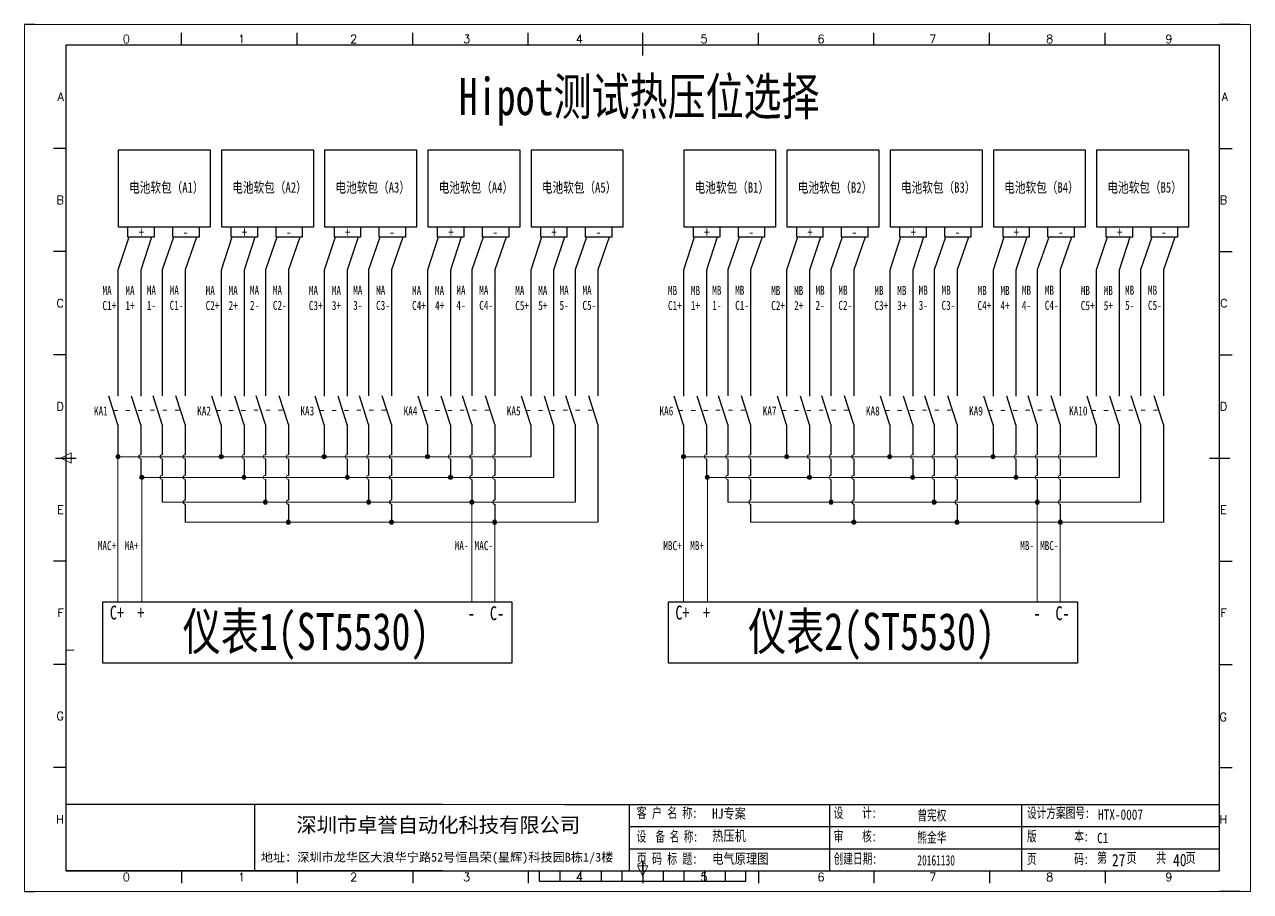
# Model space of a CAD drawing. Extents: x 35123 to 43919, y -4314 to -326.
# Drawn here: x 37957.4 to 38254.4, y -3613.9 to -3403.9 of the extents above; entities that cross this region are included whole.
import ezdxf
from ezdxf.enums import TextEntityAlignment as Align

# ---------------------------------------------------------------- set-up
doc = ezdxf.new("R2010")
doc.units = 0
doc.header["$MEASUREMENT"] = 0
doc.linetypes.add('2', pattern=[15, 1, -2, 1, -2, 1, -2, 1, -2, 1, -2])
doc.layers.add('AE_BOR', color=1, linetype='Continuous')
doc.layers.add('细实线层', color=7, linetype='Continuous')
doc.styles.add('Standard0.67', font='', dxfattribs={"width": 0.67})
doc.styles.add('Standard_0.8', font='SimSun.ttf', dxfattribs={"width": 0.8})
doc.styles.add('WD', font='romans.shx', dxfattribs={"bigfont": 'gbcbig.shx'})
doc.styles.add('宋', font='SimSun.ttf', dxfattribs={"width": 0.7})
doc.styles.add('宋体', font='SimSun.ttf', dxfattribs={"width": 0.75})
doc.styles.get('Standard0.67').set_extended_font_data('FangSong_GB2312')

# ---------------------------------------------------------------- blocks, each defined once
blk = doc.blocks.new('gb_a2_a')
for p, q in [((584, 410), (25, 410)), ((25, 410), (25, 10)), ((584, 10), (584, 410)), ((25, 10), (584, 10))]:
    blk.add_line(p, q)
at = {"lineweight": 9, "ltscale": 0.1}
blk.add_line((25, 116.86), (29, 116.86), dxfattribs=at)
at = {"layer": 'AE_BOR', "lineweight": 30}
for p, q in [((10, 420), (4.93, 420)), ((594, 420), (584, 420)), ((4.93, 0), (10, 0)), ((594, 0), (584, 0))]:
    blk.add_line(p, q, dxfattribs=at)
at = {"layer": 'AE_BOR', "color": 1, "lineweight": 15}
for p, q in [((4.93, 420), (598.93, 420)), ((4.93, 0), (4.93, 420)), ((598.93, 420), (598.93, 0)), ((22.5, 210), (27.5, 212.5)), ((27.5, 207.5), (22.5, 210)), ((27.5, 212.5), (27.5, 207.5)), ((304.5, 7.5), (302, 12.5)), ((302, 12.5), (307, 12.5)), ((307, 12.5), (304.5, 7.5)), ((598.93, 0), (4.93, 0))]:
    blk.add_line(p, q, dxfattribs=at)
at = {"layer": 'AE_BOR'}
for p, q in [((81, 410), (81, 416)), ((137, 410), (137, 416)), ((193, 410), (193, 416)), ((249, 410), (249, 416)), ((304.5, 410), (304.5, 416)), ((360.5, 410), (360.5, 416)), ((416.5, 410), (416.5, 416)), ((472.5, 410), (472.5, 416)), ((528.5, 410), (528.5, 416)), ((25, 360), (19, 360)), ((584, 360), (590, 360)), ((25, 310), (19, 310)), ((584, 310), (590, 310)), ((25, 260), (19, 260)), ((584, 260), (590, 260)), ((25, 160), (19, 160)), ((584, 160), (590, 160)), ((25, 110), (19, 110)), ((584, 110), (590, 110)), ((25, 60), (19, 60)), ((584, 60), (590, 60)), ((81, 10), (81, 4)), ((137, 10), (137, 4)), ((193, 10), (193, 4)), ((249, 10), (249, 4)), ((304.5, 10), (304.5, 4)), ((360.5, 10), (360.5, 4)), ((416.5, 10), (416.5, 4)), ((472.5, 10), (472.5, 4)), ((528.5, 10), (528.5, 4))]:
    blk.add_line(p, q, dxfattribs=at)
at = {"layer": 'AE_BOR', "color": 2, "lineweight": 30}
for p, q in [((304.5, 405), (304.5, 415)), ((20, 210), (30, 210)), ((579, 210), (589, 210)), ((304.5, 10), (304.5, 15)), ((304.5, 15), (304.5, 5)), ((254.5, 5), (254.5, 10)), ((264.5, 5), (264.5, 10)), ((274.5, 5), (274.5, 10)), ((284.5, 5), (284.5, 10)), ((294.5, 5), (294.5, 10)), ((304.5, 10), (304.5, 5)), ((314.5, 5), (314.5, 10)), ((324.5, 5), (324.5, 10)), ((334.5, 5), (334.5, 10)), ((344.5, 5), (344.5, 10)), ((354.5, 5), (354.5, 10)), ((254.5, 5), (354.5, 5))]:
    blk.add_line(p, q, dxfattribs=at)
at = {"layer": 'AE_BOR', "style": 'WD'}
for s, p in [('0', (54.27, 411)), ('1', (110.12, 411)), ('2', (164.42, 411)), ('3', (219.22, 411)), ('4', (273.82, 411)), ('5', (334.12, 411)), ('6', (390.81, 411)), ('7', (445.01, 411)), ('8', (501.67, 411)), ('9', (559.4, 411)), ('0', (54.27, 5)), ('1', (110.12, 5)), ('2', (164.42, 5)), ('3', (219.22, 5)), ('4', (273.82, 5)), ('5', (334.12, 5)), ('6', (390.81, 5)), ('7', (445.01, 5)), ('8', (501.67, 5)), ('9', (559.4, 5))]:
    blk.add_text(s, height=4, dxfattribs=at).set_placement(p, align=Align.CENTER)
for s, p in [('A', (24, 385)), ('A', (588.05, 385)), ('B', (24, 335)), ('B', (587.67, 335)), ('C', (24, 285)), ('C', (587.86, 285)), ('D', (24, 235)), ('D', (587.67, 235)), ('E', (24, 185)), ('E', (587.48, 185)), ('F', (24, 135)), ('F', (587.48, 135)), ('F', (587.48, 135)), ('G', (24, 85)), ('G', (587.48, 84.56)), ('H', (24, 35)), ('H', (587.67, 35))]:
    blk.add_text(s, height=4, dxfattribs=at).set_placement(p, align=Align.MIDDLE_RIGHT)

msp = doc.modelspace()

# ---------------------------------------------------------------- hatches: boundary and pattern name
at = {"lineweight": 0}
h = msp.add_hatch(color=256, dxfattribs=at)
edge = h.paths.add_edge_path()
edge.add_arc((37980.062, -3508.569), 0.5, 0, 360)
h = msp.add_hatch(color=256, dxfattribs=at)
edge = h.paths.add_edge_path()
edge.add_arc((38005.062, -3508.569), 0.5, 0, 360)
h = msp.add_hatch(color=256, dxfattribs=at)
edge = h.paths.add_edge_path()
edge.add_arc((38030.021, -3508.569), 0.5, 0, 360)
h = msp.add_hatch(color=256, dxfattribs=at)
edge = h.paths.add_edge_path()
edge.add_arc((38055.062, -3508.569), 0.5, 0, 360)
h = msp.add_hatch(color=256, dxfattribs=at)
edge = h.paths.add_edge_path()
edge.add_arc((38117.062, -3508.569), 0.5, 0, 360)
h = msp.add_hatch(color=256, dxfattribs=at)
edge = h.paths.add_edge_path()
edge.add_arc((38142.062, -3508.569), 0.5, 0, 360)
h = msp.add_hatch(color=256, dxfattribs=at)
edge = h.paths.add_edge_path()
edge.add_arc((38167.021, -3508.569), 0.5, 0, 360)
h = msp.add_hatch(color=256, dxfattribs=at)
edge = h.paths.add_edge_path()
edge.add_arc((38192.062, -3508.569), 0.5, 0, 360)
h = msp.add_hatch(color=256, dxfattribs=at)
edge = h.paths.add_edge_path()
edge.add_arc((37985.855, -3513.569), 0.5, 0, 360)
h = msp.add_hatch(color=256, dxfattribs=at)
edge = h.paths.add_edge_path()
edge.add_arc((38010.615, -3513.569), 0.5, 0, 360)
h = msp.add_hatch(color=256, dxfattribs=at)
edge = h.paths.add_edge_path()
edge.add_arc((38035.615, -3513.569), 0.5, 0, 360)
h = msp.add_hatch(color=256, dxfattribs=at)
edge = h.paths.add_edge_path()
edge.add_arc((38060.615, -3513.569), 0.5, 0, 360)
h = msp.add_hatch(color=256, dxfattribs=at)
edge = h.paths.add_edge_path()
edge.add_arc((38122.855, -3513.569), 0.5, 0, 360)
h = msp.add_hatch(color=256, dxfattribs=at)
edge = h.paths.add_edge_path()
edge.add_arc((38147.615, -3513.569), 0.5, 0, 360)
h = msp.add_hatch(color=256, dxfattribs=at)
edge = h.paths.add_edge_path()
edge.add_arc((38172.615, -3513.569), 0.5, 0, 360)
h = msp.add_hatch(color=256, dxfattribs=at)
edge = h.paths.add_edge_path()
edge.add_arc((38197.615, -3513.569), 0.5, 0, 360)
h = msp.add_hatch(color=256, dxfattribs=at)
edge = h.paths.add_edge_path()
edge.add_arc((38015.792, -3519.569), 0.5, 0, 360)
h = msp.add_hatch(color=256, dxfattribs=at)
edge = h.paths.add_edge_path()
edge.add_arc((38040.792, -3519.569), 0.5, 0, 360)
h = msp.add_hatch(color=256, dxfattribs=at)
edge = h.paths.add_edge_path()
edge.add_arc((38065.792, -3519.569), 0.5, 0, 360)
h = msp.add_hatch(color=256, dxfattribs=at)
edge = h.paths.add_edge_path()
edge.add_arc((38065.792, -3519.569), 0.5, 0, 360)
h = msp.add_hatch(color=256, dxfattribs=at)
edge = h.paths.add_edge_path()
edge.add_arc((38152.792, -3519.569), 0.5, 0, 360)
h = msp.add_hatch(color=256, dxfattribs=at)
edge = h.paths.add_edge_path()
edge.add_arc((38177.792, -3519.569), 0.5, 0, 360)
h = msp.add_hatch(color=256, dxfattribs=at)
edge = h.paths.add_edge_path()
edge.add_arc((38202.792, -3519.569), 0.5, 0, 360)
h = msp.add_hatch(color=256, dxfattribs=at)
edge = h.paths.add_edge_path()
edge.add_arc((38202.792, -3519.569), 0.5, 0, 360)
h = msp.add_hatch(color=256, dxfattribs=at)
edge = h.paths.add_edge_path()
edge.add_arc((38021.345, -3524.422), 0.5, 0, 360)
h = msp.add_hatch(color=256, dxfattribs=at)
edge = h.paths.add_edge_path()
edge.add_arc((38046.345, -3524.422), 0.5, 0, 360)
h = msp.add_hatch(color=256, dxfattribs=at)
edge = h.paths.add_edge_path()
edge.add_arc((38071.345, -3524.422), 0.5, 0, 360)
h = msp.add_hatch(color=256, dxfattribs=at)
edge = h.paths.add_edge_path()
edge.add_arc((38071.345, -3524.422), 0.5, 0, 360)
h = msp.add_hatch(color=256, dxfattribs=at)
edge = h.paths.add_edge_path()
edge.add_arc((38158.345, -3524.422), 0.5, 0, 360)
h = msp.add_hatch(color=256, dxfattribs=at)
edge = h.paths.add_edge_path()
edge.add_arc((38183.345, -3524.422), 0.5, 0, 360)
h = msp.add_hatch(color=256, dxfattribs=at)
edge = h.paths.add_edge_path()
edge.add_arc((38208.345, -3524.422), 0.5, 0, 360)
h = msp.add_hatch(color=256, dxfattribs=at)
edge = h.paths.add_edge_path()
edge.add_arc((38208.345, -3524.422), 0.5, 0, 360)

# ---------------------------------------------------------------- linework, layer by layer
for p, q in [((37980.222, -3434.252), (38002.401, -3434.252)), ((37980.222, -3452.936), (37980.222, -3434.252)), ((38002.401, -3434.252), (38002.401, -3452.936)), ((38005.222, -3434.252), (38027.401, -3434.252)), ((38005.222, -3452.936), (38005.222, -3434.252)), ((38027.401, -3434.252), (38027.401, -3452.936)), ((38030.222, -3434.252), (38052.401, -3434.252)), ((38030.222, -3452.936), (38030.222, -3434.252)), ((38052.401, -3434.252), (38052.401, -3452.936)), ((38055.222, -3434.252), (38077.401, -3434.252)), ((38055.222, -3452.936), (38055.222, -3434.252)), ((38077.401, -3434.252), (38077.401, -3452.936)), ((38080.222, -3434.252), (38102.401, -3434.252)), ((38080.222, -3452.936), (38080.222, -3434.252)), ((38102.401, -3434.252), (38102.401, -3452.936)), ((38117.222, -3434.252), (38139.401, -3434.252)), ((38117.222, -3452.936), (38117.222, -3434.252)), ((38139.401, -3434.252), (38139.401, -3452.936)), ((38142.222, -3434.252), (38164.401, -3434.252)), ((38142.222, -3452.936), (38142.222, -3434.252)), ((38164.401, -3434.252), (38164.401, -3452.936)), ((38167.222, -3434.252), (38189.401, -3434.252)), ((38167.222, -3452.936), (38167.222, -3434.252)), ((38189.401, -3434.252), (38189.401, -3452.936)), ((38192.222, -3434.252), (38214.401, -3434.252)), ((38192.222, -3452.936), (38192.222, -3434.252)), ((38214.401, -3434.252), (38214.401, -3452.936)), ((38217.222, -3434.252), (38239.401, -3434.252)), ((38217.222, -3452.936), (38217.222, -3434.252)), ((38239.401, -3434.252), (38239.401, -3452.936)), ((38002.401, -3452.936), (37980.222, -3452.936)), ((37982.494, -3455.412), (37982.494, -3452.936)), ((37988.853, -3452.936), (37988.853, -3455.412)), ((37993.362, -3455.412), (37993.362, -3452.936)), ((37999.722, -3452.936), (37999.722, -3455.412)), ((38027.401, -3452.936), (38005.222, -3452.936)), ((38007.494, -3455.412), (38007.494, -3452.936)), ((38013.853, -3452.936), (38013.853, -3455.412)), ((38018.362, -3455.412), (38018.362, -3452.936)), ((38024.722, -3452.936), (38024.722, -3455.412)), ((38052.401, -3452.936), (38030.222, -3452.936)), ((38032.494, -3455.412), (38032.494, -3452.936)), ((38038.853, -3452.936), (38038.853, -3455.412)), ((38043.362, -3455.412), (38043.362, -3452.936)), ((38049.722, -3452.936), (38049.722, -3455.412)), ((38077.401, -3452.936), (38055.222, -3452.936)), ((38057.494, -3455.412), (38057.494, -3452.936)), ((38063.853, -3452.936), (38063.853, -3455.412)), ((38068.362, -3455.412), (38068.362, -3452.936)), ((38074.722, -3452.936), (38074.722, -3455.412)), ((38102.401, -3452.936), (38080.222, -3452.936)), ((38082.494, -3455.412), (38082.494, -3452.936)), ((38088.853, -3452.936), (38088.853, -3455.412)), ((38093.362, -3455.412), (38093.362, -3452.936)), ((38099.722, -3452.936), (38099.722, -3455.412)), ((38139.401, -3452.936), (38117.222, -3452.936)), ((38119.494, -3455.412), (38119.494, -3452.936)), ((38125.853, -3452.936), (38125.853, -3455.412)), ((38130.362, -3455.412), (38130.362, -3452.936)), ((38136.722, -3452.936), (38136.722, -3455.412)), ((38164.401, -3452.936), (38142.222, -3452.936)), ((38144.494, -3455.412), (38144.494, -3452.936)), ((38150.853, -3452.936), (38150.853, -3455.412)), ((38155.362, -3455.412), (38155.362, -3452.936)), ((38161.722, -3452.936), (38161.722, -3455.412)), ((38189.401, -3452.936), (38167.222, -3452.936)), ((38169.494, -3455.412), (38169.494, -3452.936)), ((38175.853, -3452.936), (38175.853, -3455.412)), ((38180.362, -3455.412), (38180.362, -3452.936)), ((38186.722, -3452.936), (38186.722, -3455.412)), ((38214.401, -3452.936), (38192.222, -3452.936)), ((38194.494, -3455.412), (38194.494, -3452.936)), ((38200.853, -3452.936), (38200.853, -3455.412)), ((38205.362, -3455.412), (38205.362, -3452.936)), ((38211.722, -3452.936), (38211.722, -3455.412)), ((38239.401, -3452.936), (38217.222, -3452.936)), ((38219.494, -3455.412), (38219.494, -3452.936)), ((38225.853, -3452.936), (38225.853, -3455.412)), ((38230.362, -3455.412), (38230.362, -3452.936)), ((38236.722, -3452.936), (38236.722, -3455.412)), ((37982.674, -3455.412), (37980.062, -3463.369)), ((37988.853, -3455.412), (37982.494, -3455.412)), ((37988.227, -3455.412), (37985.615, -3463.369)), ((37993.542, -3455.412), (37990.792, -3463.318)), ((37999.722, -3455.412), (37993.362, -3455.412)), ((37999.095, -3455.412), (37996.345, -3463.318)), ((38007.674, -3455.412), (38005.062, -3463.369)), ((38013.853, -3455.412), (38007.494, -3455.412)), ((38013.227, -3455.412), (38010.615, -3463.369)), ((38018.542, -3455.412), (38015.792, -3463.318)), ((38024.722, -3455.412), (38018.362, -3455.412)), ((38024.095, -3455.412), (38021.345, -3463.318)), ((38032.674, -3455.412), (38030.062, -3463.369)), ((38038.853, -3455.412), (38032.494, -3455.412)), ((38038.227, -3455.412), (38035.615, -3463.369)), ((38043.542, -3455.412), (38040.792, -3463.318)), ((38049.722, -3455.412), (38043.362, -3455.412)), ((38049.095, -3455.412), (38046.345, -3463.318)), ((38057.674, -3455.412), (38055.062, -3463.369)), ((38063.853, -3455.412), (38057.494, -3455.412)), ((38063.227, -3455.412), (38060.615, -3463.369)), ((38068.542, -3455.412), (38065.792, -3463.318)), ((38074.722, -3455.412), (38068.362, -3455.412)), ((38074.095, -3455.412), (38071.345, -3463.318)), ((38082.674, -3455.412), (38080.062, -3463.369)), ((38088.853, -3455.412), (38082.494, -3455.412)), ((38088.227, -3455.412), (38085.615, -3463.369)), ((38093.542, -3455.412), (38090.792, -3463.318)), ((38099.722, -3455.412), (38093.362, -3455.412)), ((38099.095, -3455.412), (38096.345, -3463.318)), ((38119.674, -3455.412), (38117.062, -3463.369)), ((38125.853, -3455.412), (38119.494, -3455.412)), ((38125.227, -3455.412), (38122.615, -3463.369)), ((38130.542, -3455.412), (38127.792, -3463.318)), ((38136.722, -3455.412), (38130.362, -3455.412)), ((38136.095, -3455.412), (38133.345, -3463.318)), ((38144.674, -3455.412), (38142.062, -3463.369)), ((38150.853, -3455.412), (38144.494, -3455.412)), ((38150.227, -3455.412), (38147.615, -3463.369)), ((38155.542, -3455.412), (38152.792, -3463.318)), ((38161.722, -3455.412), (38155.362, -3455.412)), ((38161.095, -3455.412), (38158.345, -3463.318)), ((38169.674, -3455.412), (38167.062, -3463.369)), ((38175.853, -3455.412), (38169.494, -3455.412)), ((38175.227, -3455.412), (38172.615, -3463.369)), ((38180.542, -3455.412), (38177.792, -3463.318)), ((38186.722, -3455.412), (38180.362, -3455.412)), ((38186.095, -3455.412), (38183.345, -3463.318)), ((38194.674, -3455.412), (38192.062, -3463.369)), ((38200.853, -3455.412), (38194.494, -3455.412)), ((38200.227, -3455.412), (38197.615, -3463.369)), ((38205.542, -3455.412), (38202.792, -3463.318)), ((38211.722, -3455.412), (38205.362, -3455.412)), ((38211.095, -3455.412), (38208.345, -3463.318)), ((38219.674, -3455.412), (38217.062, -3463.369)), ((38225.853, -3455.412), (38219.494, -3455.412)), ((38225.227, -3455.412), (38222.615, -3463.369)), ((38230.542, -3455.412), (38227.792, -3463.318)), ((38236.722, -3455.412), (38230.362, -3455.412)), ((38236.095, -3455.412), (38233.345, -3463.318)), ((37980.062, -3463.369), (37980.062, -3493.859)), ((37985.615, -3463.369), (37985.615, -3493.859)), ((37990.792, -3463.318), (37990.792, -3493.808)), ((37996.345, -3463.318), (37996.345, -3493.808)), ((38005.062, -3463.369), (38005.062, -3493.859)), ((38010.615, -3463.369), (38010.615, -3493.859)), ((38015.792, -3463.318), (38015.792, -3493.808)), ((38021.345, -3463.318), (38021.345, -3493.808)), ((38030.062, -3463.369), (38030.062, -3493.859)), ((38035.615, -3463.369), (38035.615, -3493.859)), ((38040.792, -3463.318), (38040.792, -3493.808)), ((38046.345, -3463.318), (38046.345, -3493.808)), ((38055.062, -3463.369), (38055.062, -3493.859)), ((38060.615, -3463.369), (38060.615, -3493.859)), ((38065.792, -3463.318), (38065.792, -3493.808)), ((38071.345, -3463.318), (38071.345, -3493.808)), ((38080.062, -3463.369), (38080.062, -3493.859)), ((38085.615, -3463.369), (38085.615, -3493.859)), ((38090.792, -3463.318), (38090.792, -3493.808)), ((38096.345, -3463.318), (38096.345, -3493.808)), ((38117.062, -3463.369), (38117.062, -3493.859)), ((38122.615, -3463.369), (38122.615, -3493.859)), ((38127.792, -3463.318), (38127.792, -3493.808)), ((38133.345, -3463.318), (38133.345, -3493.808)), ((38142.062, -3463.369), (38142.062, -3493.859)), ((38147.615, -3463.369), (38147.615, -3493.859)), ((38152.792, -3463.318), (38152.792, -3493.808)), ((38158.345, -3463.318), (38158.345, -3493.808)), ((38167.062, -3463.369), (38167.062, -3493.859)), ((38172.615, -3463.369), (38172.615, -3493.859)), ((38177.792, -3463.318), (38177.792, -3493.808)), ((38183.345, -3463.318), (38183.345, -3493.808)), ((38192.062, -3463.369), (38192.062, -3493.859)), ((38197.615, -3463.369), (38197.615, -3493.859)), ((38202.792, -3463.318), (38202.792, -3493.808)), ((38208.345, -3463.318), (38208.345, -3493.808)), ((38217.062, -3463.369), (38217.062, -3493.859)), ((38222.615, -3463.369), (38222.615, -3493.859)), ((38227.792, -3463.318), (38227.792, -3493.808)), ((38233.345, -3463.318), (38233.345, -3493.808)), ((37990.792, -3478.787), (37990.792, -3493.808)), ((37996.345, -3478.787), (37996.345, -3493.808)), ((38015.792, -3478.787), (38015.792, -3493.808)), ((38021.345, -3478.787), (38021.345, -3493.808)), ((38040.792, -3478.787), (38040.792, -3493.808)), ((38046.345, -3478.787), (38046.345, -3493.808)), ((38065.792, -3478.787), (38065.792, -3493.808)), ((38071.345, -3478.787), (38071.345, -3493.808)), ((38090.792, -3478.787), (38090.792, -3493.808)), ((38096.345, -3478.787), (38096.345, -3493.808)), ((38127.792, -3478.787), (38127.792, -3493.808)), ((38133.345, -3478.787), (38133.345, -3493.808)), ((38152.792, -3478.787), (38152.792, -3493.808)), ((38158.345, -3478.787), (38158.345, -3493.808)), ((38177.792, -3478.787), (38177.792, -3493.808)), ((38183.345, -3478.787), (38183.345, -3493.808)), ((38202.792, -3478.787), (38202.792, -3493.808)), ((38208.345, -3478.787), (38208.345, -3493.808)), ((38227.792, -3478.787), (38227.792, -3493.808)), ((38233.345, -3478.787), (38233.345, -3493.808)), ((37980.062, -3500.841), (37977.83, -3493.859)), ((37985.615, -3500.841), (37983.383, -3493.859)), ((37990.792, -3500.79), (37988.56, -3493.808)), ((37996.345, -3500.79), (37994.113, -3493.808)), ((38005.062, -3500.841), (38002.83, -3493.859)), ((38010.615, -3500.841), (38008.383, -3493.859)), ((38015.792, -3500.79), (38013.56, -3493.808)), ((38021.345, -3500.79), (38019.113, -3493.808)), ((38030.062, -3500.841), (38027.83, -3493.859)), ((38035.615, -3500.841), (38033.383, -3493.859)), ((38040.792, -3500.79), (38038.56, -3493.808)), ((38046.345, -3500.79), (38044.113, -3493.808)), ((38055.062, -3500.841), (38052.83, -3493.859)), ((38060.615, -3500.841), (38058.383, -3493.859)), ((38065.792, -3500.79), (38063.56, -3493.808)), ((38071.345, -3500.79), (38069.113, -3493.808)), ((38080.062, -3500.841), (38077.83, -3493.859)), ((38085.615, -3500.841), (38083.383, -3493.859)), ((38090.792, -3500.79), (38088.56, -3493.808)), ((38096.345, -3500.79), (38094.113, -3493.808)), ((38117.062, -3500.841), (38114.83, -3493.859)), ((38122.615, -3500.841), (38120.383, -3493.859)), ((38127.792, -3500.79), (38125.56, -3493.808)), ((38133.345, -3500.79), (38131.113, -3493.808)), ((38142.062, -3500.841), (38139.83, -3493.859)), ((38147.615, -3500.841), (38145.383, -3493.859)), ((38152.792, -3500.79), (38150.56, -3493.808)), ((38158.345, -3500.79), (38156.113, -3493.808)), ((38167.062, -3500.841), (38164.83, -3493.859)), ((38172.615, -3500.841), (38170.383, -3493.859)), ((38177.792, -3500.79), (38175.56, -3493.808)), ((38183.345, -3500.79), (38181.113, -3493.808)), ((38192.062, -3500.841), (38189.83, -3493.859)), ((38197.615, -3500.841), (38195.383, -3493.859)), ((38202.792, -3500.79), (38200.56, -3493.808)), ((38208.345, -3500.79), (38206.113, -3493.808)), ((38217.062, -3500.841), (38214.83, -3493.859)), ((38222.615, -3500.841), (38220.383, -3493.859)), ((38227.792, -3500.79), (38225.56, -3493.808)), ((38233.345, -3500.79), (38231.113, -3493.808)), ((37980.062, -3500.841), (37980.062, -3508.569)), ((37985.615, -3500.841), (37985.615, -3508.069)), ((37990.792, -3500.79), (37990.792, -3508.069)), ((37996.345, -3500.79), (37996.345, -3508.069)), ((38005.062, -3500.841), (38005.062, -3508.569)), ((38010.615, -3500.841), (38010.615, -3508.069)), ((38015.792, -3500.79), (38015.792, -3508.069)), ((38021.345, -3500.79), (38021.345, -3508.069)), ((38030.062, -3500.841), (38030.062, -3508.569)), ((38035.615, -3500.841), (38035.615, -3508.069)), ((38040.792, -3500.79), (38040.792, -3508.069)), ((38046.345, -3500.79), (38046.345, -3508.069)), ((38055.062, -3500.841), (38055.062, -3508.569)), ((38060.615, -3500.841), (38060.615, -3508.069)), ((38065.792, -3500.79), (38065.792, -3508.069)), ((38071.345, -3500.79), (38071.345, -3508.069)), ((38080.062, -3500.841), (38080.062, -3508.569)), ((38085.615, -3500.841), (38085.615, -3513.569)), ((38090.792, -3500.79), (38090.792, -3519.569)), ((38096.345, -3500.79), (38096.345, -3524.422)), ((38117.062, -3500.841), (38117.062, -3508.569)), ((38122.615, -3500.841), (38122.615, -3508.069)), ((38127.792, -3500.79), (38127.792, -3508.069)), ((38133.345, -3500.79), (38133.345, -3508.069)), ((38142.062, -3500.841), (38142.062, -3508.569)), ((38147.615, -3500.841), (38147.615, -3508.069)), ((38152.792, -3500.79), (38152.792, -3508.069)), ((38158.345, -3500.79), (38158.345, -3508.069)), ((38167.062, -3500.841), (38167.062, -3508.569)), ((38172.615, -3500.841), (38172.615, -3508.069)), ((38177.792, -3500.79), (38177.792, -3508.069)), ((38183.345, -3500.79), (38183.345, -3508.069)), ((38192.062, -3500.841), (38192.062, -3508.569)), ((38197.615, -3500.841), (38197.615, -3508.069)), ((38202.792, -3500.79), (38202.792, -3508.069)), ((38208.345, -3500.79), (38208.345, -3508.069)), ((38217.062, -3500.841), (38217.062, -3508.569)), ((38222.615, -3500.841), (38222.615, -3513.569)), ((38227.792, -3500.79), (38227.792, -3519.569)), ((38233.345, -3500.79), (38233.345, -3524.422)), ((37985.615, -3509.069), (37985.615, -3513.569)), ((37990.792, -3509.069), (37990.792, -3513.069)), ((37996.345, -3509.069), (37996.345, -3513.069)), ((38010.615, -3509.069), (38010.615, -3513.569)), ((38015.792, -3509.069), (38015.792, -3513.069)), ((38021.345, -3509.069), (38021.345, -3513.069)), ((38035.615, -3509.069), (38035.615, -3513.569)), ((38040.792, -3509.069), (38040.792, -3513.069)), ((38046.345, -3509.069), (38046.345, -3513.069)), ((38060.615, -3509.069), (38060.615, -3513.569)), ((38065.792, -3509.069), (38065.792, -3513.069)), ((38071.345, -3509.069), (38071.345, -3513.069)), ((38122.615, -3509.069), (38122.615, -3513.569)), ((38127.792, -3509.069), (38127.792, -3513.069)), ((38133.345, -3509.069), (38133.345, -3513.069)), ((38147.615, -3509.069), (38147.615, -3513.569)), ((38152.792, -3509.069), (38152.792, -3513.069)), ((38158.345, -3509.069), (38158.345, -3513.069)), ((38172.615, -3509.069), (38172.615, -3513.569)), ((38177.792, -3509.069), (38177.792, -3513.069)), ((38183.345, -3509.069), (38183.345, -3513.069)), ((38197.615, -3509.069), (38197.615, -3513.569)), ((38202.792, -3509.069), (38202.792, -3513.069)), ((38208.345, -3509.069), (38208.345, -3513.069)), ((37990.792, -3514.069), (37990.792, -3519.569)), ((37996.345, -3514.069), (37996.345, -3519.069)), ((38015.792, -3514.069), (38015.792, -3519.569)), ((38021.345, -3514.069), (38021.345, -3519.069)), ((38040.792, -3514.069), (38040.792, -3519.569)), ((38046.345, -3514.069), (38046.345, -3519.069)), ((38065.792, -3514.069), (38065.792, -3519.569)), ((38071.345, -3514.069), (38071.345, -3519.069)), ((38127.792, -3514.069), (38127.792, -3519.569)), ((38133.345, -3514.069), (38133.345, -3519.069)), ((38152.792, -3514.069), (38152.792, -3519.569)), ((38158.345, -3514.069), (38158.345, -3519.069)), ((38177.792, -3514.069), (38177.792, -3519.569)), ((38183.345, -3514.069), (38183.345, -3519.069)), ((38202.792, -3514.069), (38202.792, -3519.569)), ((38208.345, -3514.069), (38208.345, -3519.069)), ((37996.345, -3520.069), (37996.345, -3524.422)), ((38021.345, -3520.069), (38021.345, -3524.422)), ((38046.345, -3520.069), (38046.345, -3524.422)), ((38071.345, -3520.069), (38071.345, -3524.422)), ((38133.345, -3520.069), (38133.345, -3524.422)), ((38158.345, -3520.069), (38158.345, -3524.422)), ((38183.345, -3520.069), (38183.345, -3524.422)), ((38208.345, -3520.069), (38208.345, -3524.422)), ((37976.437, -3543.693), (38075.523, -3543.693)), ((37976.437, -3558.595), (37976.437, -3543.693)), ((38075.523, -3543.693), (38075.523, -3558.595)), ((38113.437, -3543.693), (38212.523, -3543.693)), ((38113.437, -3558.595), (38113.437, -3543.693)), ((38212.523, -3543.693), (38212.523, -3558.595)), ((38075.523, -3558.595), (37976.437, -3558.595)), ((38212.523, -3558.595), (38113.437, -3558.595)), ((38013.119, -3592.785), (38013.119, -3608.87)), ((38103.931, -3598.146), (38148.183, -3598.146)), ((38148.183, -3598.146), (38216.968, -3598.146)), ((38216.968, -3598.146), (38246.966, -3598.146)), ((38103.931, -3603.508), (38148.183, -3603.508)), ((38148.183, -3603.508), (38216.968, -3603.508)), ((38216.968, -3603.508), (38246.966, -3603.508)), ((38088.233, -3608.87), (38148.183, -3608.87)), ((38148.183, -3608.87), (38216.968, -3608.87))]:
    msp.add_line(p, q)
for p, q in [((37980.062, -3508.569), (38080.062, -3508.569)), ((37980.062, -3508.569), (37980.062, -3543.693)), ((38117.062, -3508.569), (38217.062, -3508.569)), ((38117.062, -3508.569), (38117.062, -3543.693)), ((37985.615, -3513.569), (38085.615, -3513.569)), ((37985.855, -3513.569), (37985.855, -3543.693)), ((38122.615, -3513.569), (38222.615, -3513.569)), ((38122.855, -3513.569), (38122.855, -3543.693)), ((37990.792, -3519.569), (38090.792, -3519.569)), ((38065.792, -3519.569), (38065.792, -3543.693)), ((38127.792, -3519.569), (38227.792, -3519.569)), ((38202.792, -3519.569), (38202.792, -3543.693)), ((37996.345, -3524.422), (38096.345, -3524.422)), ((38071.345, -3524.422), (38071.345, -3543.693)), ((38133.345, -3524.422), (38233.345, -3524.422)), ((38208.345, -3524.422), (38208.345, -3543.693))]:
    msp.add_line(p, q, dxfattribs=at)
at = {"ltscale": 2}
for p, q in [((38058.771, -3592.785), (37967.466, -3592.785)), ((38088.233, -3592.785), (38246.966, -3592.785)), ((38103.931, -3592.785), (38103.931, -3608.87)), ((38152.497, -3608.87), (38152.497, -3592.785)), ((38199.077, -3608.87), (38199.077, -3592.785)), ((38058.771, -3608.87), (37967.466, -3608.87)), ((38216.968, -3608.87), (38246.966, -3608.87))]:
    msp.add_line(p, q, dxfattribs=at)
at = {"lineweight": 9, "ltscale": 0.1}
for p, q in [((38058.771, -3592.785), (38088.233, -3592.785)), ((38058.771, -3608.87), (38088.233, -3608.87)), ((38086.875, -3608.87), (38086.875, -3608.87)), ((38086.875, -3608.87), (38086.875, -3608.87))]:
    msp.add_line(p, q, dxfattribs=at)
at = {"lineweight": 0}
for centre in [(37980.062, -3508.569), (38005.062, -3508.569), (38030.021, -3508.569), (38055.062, -3508.569), (38117.062, -3508.569), (38142.062, -3508.569), (38167.021, -3508.569), (38192.062, -3508.569), (37985.855, -3513.569), (38010.615, -3513.569), (38035.615, -3513.569), (38060.615, -3513.569), (38122.855, -3513.569), (38147.615, -3513.569), (38172.615, -3513.569), (38197.615, -3513.569), (38015.792, -3519.569), (38040.792, -3519.569), (38065.792, -3519.569), (38065.792, -3519.569), (38152.792, -3519.569), (38177.792, -3519.569), (38202.792, -3519.569), (38202.792, -3519.569), (38021.345, -3524.422), (38046.345, -3524.422), (38071.345, -3524.422), (38071.345, -3524.422), (38158.345, -3524.422), (38183.345, -3524.422), (38208.345, -3524.422), (38208.345, -3524.422)]:
    msp.add_circle(centre, 0.5, dxfattribs=at)
for centre in [(37985.615, -3508.569), (37990.792, -3508.569), (37996.345, -3508.569), (38010.615, -3508.569), (38015.792, -3508.569), (38021.345, -3508.569), (38035.615, -3508.569), (38040.792, -3508.569), (38046.345, -3508.569), (38060.615, -3508.569), (38065.792, -3508.569), (38071.345, -3508.569), (38122.615, -3508.569), (38127.792, -3508.569), (38133.345, -3508.569), (38147.615, -3508.569), (38152.792, -3508.569), (38158.345, -3508.569), (38172.615, -3508.569), (38177.792, -3508.569), (38183.345, -3508.569), (38197.615, -3508.569), (38202.792, -3508.569), (38208.345, -3508.569), (37990.792, -3513.569), (37996.345, -3513.569), (38015.792, -3513.569), (38021.345, -3513.569), (38040.792, -3513.569), (38046.345, -3513.569), (38065.792, -3513.569), (38071.345, -3513.569), (38127.792, -3513.569), (38133.345, -3513.569), (38152.792, -3513.569), (38158.345, -3513.569), (38177.792, -3513.569), (38183.345, -3513.569), (38202.792, -3513.569), (38208.345, -3513.569), (37996.345, -3519.569), (38021.345, -3519.569), (38046.345, -3519.569), (38071.345, -3519.569), (38133.345, -3519.569), (38158.345, -3519.569), (38183.345, -3519.569), (38208.345, -3519.569)]:
    msp.add_arc(centre, 0.5, 90, 270, dxfattribs=at)
at = {"layer": '细实线层', "linetype": '2', "lineweight": 0}
for p, q in [((37978.946, -3497.35), (37995.229, -3497.299)), ((38003.946, -3497.35), (38020.229, -3497.299)), ((38028.946, -3497.35), (38045.229, -3497.299)), ((38053.946, -3497.35), (38070.229, -3497.299)), ((38078.946, -3497.35), (38095.229, -3497.299)), ((38115.946, -3497.35), (38132.229, -3497.299)), ((38140.946, -3497.35), (38157.229, -3497.299)), ((38165.946, -3497.35), (38182.229, -3497.299)), ((38190.946, -3497.35), (38207.229, -3497.299)), ((38215.946, -3497.35), (38232.229, -3497.299))]:
    msp.add_line(p, q, dxfattribs=at)

# ---------------------------------------------------------------- block references
at = {"xscale": 0.5, "yscale": 0.5, "zscale": 0.5}
msp.add_blockref('gb_a2_a', (37954.966, -3613.87), dxfattribs=at)

# ---------------------------------------------------------------- texts
at = {"style": '宋体', "width": 0.75}
for s, p in [('Hipot测试热压位选择', (38106.337, -3425.813)), ('仪表1(ST5530)', (38025.646, -3555.378)), ('仪表2(ST5530)', (38162.646, -3555.378))]:
    msp.add_text(s, height=9, dxfattribs=at).set_placement(p, align=Align.CENTER)
for s, height, p in [('电池软包（A1）', 2.52, (37982.763, -3444.595)), ('电池软包（A2）', 2.52, (38007.763, -3444.595)), ('电池软包（A3）', 2.52, (38032.763, -3444.595)), ('电池软包（A4）', 2.52, (38057.763, -3444.595)), ('电池软包（A5）', 2.52, (38082.763, -3444.595)), ('电池软包（B1）', 2.52, (38119.763, -3444.595)), ('电池软包（B2）', 2.52, (38144.763, -3444.595)), ('电池软包（B3）', 2.52, (38169.763, -3444.595)), ('电池软包（B4）', 2.52, (38194.763, -3444.595)), ('电池软包（B5）', 2.52, (38219.763, -3444.595)), ('+', 2.52, (37985.091, -3455.401)), ('+', 2.52, (38010.091, -3455.401)), ('+', 2.52, (38035.091, -3455.401)), ('+', 2.52, (38060.091, -3455.401)), ('+', 2.52, (38085.091, -3455.401)), ('+', 2.52, (38122.091, -3455.401)), ('+', 2.52, (38147.091, -3455.401)), ('+', 2.52, (38172.091, -3455.401)), ('+', 2.52, (38197.091, -3455.401)), ('+', 2.52, (38222.091, -3455.401)), ('-', 2.52, (37995.817, -3455.401)), ('-', 2.52, (38020.817, -3455.401)), ('-', 2.52, (38045.817, -3455.401)), ('-', 2.52, (38070.817, -3455.401)), ('-', 2.52, (38095.817, -3455.401)), ('-', 2.52, (38132.817, -3455.401)), ('-', 2.52, (38157.817, -3455.401)), ('-', 2.52, (38182.817, -3455.401)), ('-', 2.52, (38207.817, -3455.401)), ('-', 2.52, (38232.817, -3455.401)), ('KA1', 2.184, (37974.263, -3498.565)), ('KA2', 2.184, (37999.263, -3498.565)), ('KA3', 2.184, (38024.263, -3498.565)), ('KA4', 2.184, (38049.263, -3498.565)), ('KA5', 2.184, (38074.263, -3498.565)), ('KA6', 2.184, (38111.263, -3498.565)), ('KA7', 2.184, (38136.263, -3498.565)), ('KA8', 2.184, (38161.263, -3498.565)), ('KA9', 2.184, (38186.263, -3498.565)), ('KA10', 2.184, (38210.492, -3498.565)), ('C+', 3.36, (37978.107, -3547.994)), ('+', 3.36, (37984.78, -3547.994)), ('C-', 3.36, (38070.18, -3548.154)), ('C+', 3.36, (38115.107, -3547.994)), ('+', 3.36, (38121.78, -3547.994)), ('C-', 3.36, (38207.18, -3548.154)), ('-', 3.36, (38064.834, -3548.154)), ('-', 3.36, (38201.834, -3548.154))]:
    msp.add_text(s, height=height, dxfattribs=at).set_placement(p)
at = {"char_height": 2.184, "attachment_point": 1, "style": '宋体'}
for s, insert, width in [('MA\\PC1+', (37976.316, -3467.208), 4.28061), ('MA\\P1+', (37981.869, -3467.208), 4.28061), ('MA\\P1-', (37987.046, -3467.158), 4.28061), ('MA\\PC1-', (37992.599, -3467.158), 4.28061), ('MA\\PC2+', (38001.316, -3467.208), 4.28061), ('MA\\P2+', (38006.869, -3467.208), 4.28061), ('MA\\P2-', (38012.046, -3467.158), 4.28061), ('MA\\PC2-', (38017.599, -3467.158), 4.28061), ('MA\\PC3+', (38026.316, -3467.208), 4.28061), ('MA\\P3+', (38031.869, -3467.208), 4.28061), ('MA\\P3-', (38037.046, -3467.158), 4.28061), ('MA\\PC3-', (38042.599, -3467.158), 4.28061), ('MA\\PC4+', (38051.316, -3467.208), 4.28061), ('MA\\P4+', (38056.869, -3467.208), 4.28061), ('MA\\P4-', (38062.046, -3467.158), 4.28061), ('MA\\PC4-', (38067.599, -3467.158), 4.28061), ('MA\\PC5+', (38076.316, -3467.208), 4.28061), ('MA\\P5+', (38081.869, -3467.208), 4.28061), ('MA\\P5-', (38087.046, -3467.158), 4.28061), ('MA\\PC5-', (38092.599, -3467.158), 4.28061), ('MB\\PC1+', (38113.316, -3467.208), 4.28061), ('MB\\P1+', (38118.869, -3467.208), 4.28061), ('MB\\P1-', (38124.046, -3467.158), 4.28061), ('MB\\PC1-', (38129.599, -3467.158), 4.28061), ('MB\\PC2+', (38138.316, -3467.208), 4.28061), ('MB\\P2+', (38143.869, -3467.208), 4.28061), ('MB\\P2-', (38149.046, -3467.158), 4.28061), ('MB\\PC2-', (38154.599, -3467.158), 4.28061), ('MB\\PC3+', (38163.316, -3467.208), 4.28061), ('MB\\P3+', (38168.869, -3467.208), 4.28061), ('MB\\P3-', (38174.046, -3467.158), 4.28061), ('MB\\PC3-', (38179.599, -3467.158), 4.28061), ('MB\\PC4+', (38188.316, -3467.208), 4.28061), ('MB\\P4+', (38193.869, -3467.208), 4.28061), ('MB\\P4-', (38199.046, -3467.158), 4.28061), ('MB\\PC4-', (38204.599, -3467.158), 4.28061), ('MB\\PC5+', (38213.316, -3467.208), 4.28061), ('MB\\P5+', (38218.869, -3467.208), 4.28061), ('MB\\P5-', (38224.046, -3467.158), 4.28061), ('MB\\PC5-', (38229.599, -3467.158), 4.28061), ('MAC+', (37975.189, -3529.003), 3.42449), ('MA+', (37981.709, -3529.003), 3.42449), ('MA-', (38061.646, -3529.003), 3.42449), ('MAC-', (38066.472, -3529.003), 3.42449), ('MBC+', (38112.189, -3529.003), 3.42449), ('MB+', (38118.709, -3529.003), 3.42449), ('MB-', (38198.646, -3529.003), 3.42449), ('MBC-', (38203.472, -3529.003), 3.42449)]:
    msp.add_mtext(s, dxfattribs=dict(at, insert=insert, width=width))
at = {"ltscale": 2, "attachment_point": 1}
for s, insert, char_height, width, style in [('{\\fSimSun|b0|i0|c134|p2;\\W0.72;客 户 名 称:}', (38105.735, -3593.553), 2.5, 16.24768, 'Standard0.67'), ('HJ专案', (38124.022, -3593.727), 2.5, 33.90777, 'Standard_0.8'), ('{\\fSimSun|b0|i0|c134|p2;设    计:}', (38153.449, -3593.553), 2.5, 12.03121, 'Standard0.67'), ('{\\fSimSun|b0|i0|c134|p2;设计方案图号:}', (38200.282, -3593.553), 2.5, 15.1644, 'Standard0.67'), ('{\\fSimSun|b0|i0|c134|p2;曾宪权}', (38173.726, -3594.155), 2.5, 12.03121, 'Standard0.67'), ('{\\f@SimSun|b0|i0|c134|p2;HTX-0007}', (38217.521, -3593.994), 2.5, 33.90777, 'Standard_0.8'), ('{\\fSimSun|b0|i0|c134|p2;\\W0.66;设  备 名 称:}', (38105.735, -3599.282), 2.5, 15.12342, 'Standard0.67'), ('{\\fSimSun|b0|i0|c134|p2;热压机}', (38124.022, -3599.115), 2.5, 33.90777, 'Standard_0.8'), ('{\\fSimSun|b0|i0|c134|p2;审    核:}', (38153.449, -3599.227), 2.5, 12.03121, 'Standard0.67'), ('{\\fSimSun|b0|i0|c134|p2;熊金华}', (38173.726, -3599.517), 2.5, 12.03121, 'Standard0.67'), ('{\\fSimSun|b0|i0|c134|p2;版        本:}', (38200.282, -3599.227), 2.5, 16.84978, 'Standard0.67'), ('C1', (38217.281, -3599.667), 2.5, 5.97175, 'Standard_0.8'), ('{\\fSimSun|b0|i0|c134|p2;\\W0.72;页 码 标 题:}', (38105.735, -3604.65), 2.5, 15.12342, 'Standard0.67'), ('{\\fSimSun|b0|i0|c134|p2;电气原理图}', (38124.022, -3604.663), 2.5, 33.90777, 'Standard_0.8'), ('{\\fSimSun|b0|i0|c134|p2;创建日期:}', (38153.449, -3604.634), 2.5, 12.03121, 'Standard0.67'), ('{\\fSimSun|b0|i0|c134|p2;20161130}', (38173.726, -3605.075), 2.5, 12.03121, 'Standard0.67'), ('{\\fSimSun|b0|i0|c134|p2;页        码:}', (38200.282, -3604.713), 2.5, 15.72579, 'Standard0.67'), ('第    页    共    页', (38217.279, -3604.468), 2.5, 33.90777, '宋'), ('27', (38220.869, -3604.773), 3, 3.76639, 'Standard_0.8'), ('40', (38235.685, -3604.748), 3, 3.76639, 'Standard_0.8')]:
    msp.add_mtext(s, dxfattribs=dict(at, insert=insert, char_height=char_height, width=width, style=style))
at = {"attachment_point": 7}
for s, insert, char_height, width in [('{\\fSimSun|b0|i0|c134|p2;深圳市卓誉自动化科技有限公司}', (38023.287, -3599.958), 3.6, 80.67766), ('{\\fSimSun|b0|i0|c134|p2;地址：深圳市龙华区大浪华宁路52号恒昌荣(星辉)科技园B栋1/3楼}', (38014.675, -3607.218), 2.16, 89.25675)]:
    msp.add_mtext(s, dxfattribs=dict(at, insert=insert, char_height=char_height, width=width))

doc.saveas('drawing.dxf')
